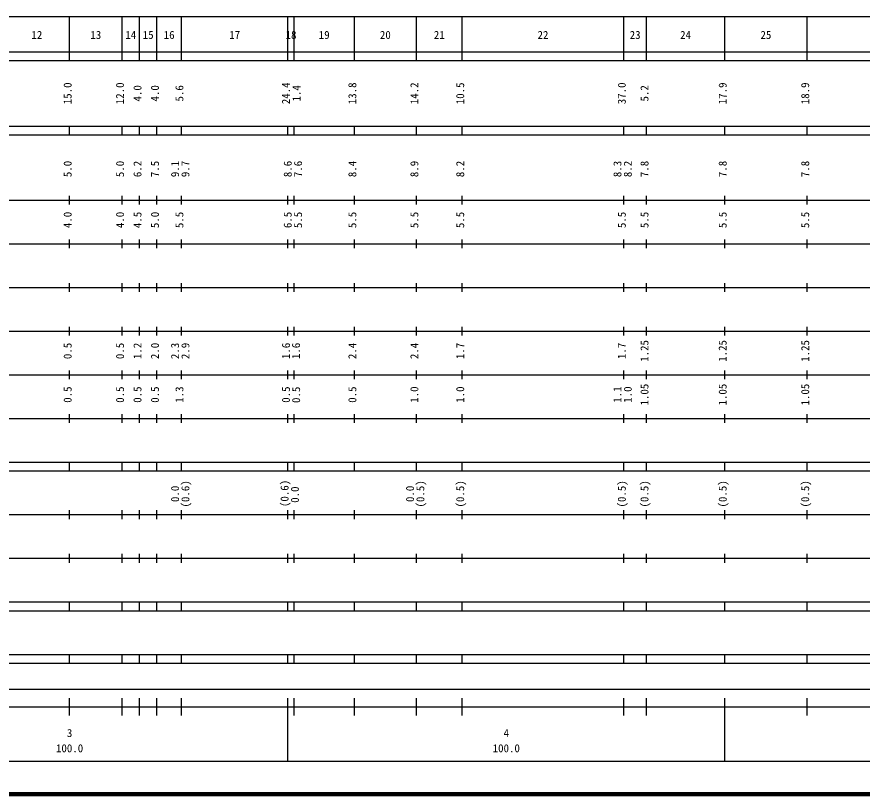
# Model space of a CAD drawing. Units: millimetres, scale not verified. Extents: x 40000 to 680000, y 20000 to 380000.
# Drawn here: x 305928 to 499470, y 20000 to 198000 of the extents above; entities that cross this region are included whole.
import ezdxf
from ezdxf.enums import TextEntityAlignment as Align

# ---------------------------------------------------------------- set-up
doc = ezdxf.new("R2010")
doc.units = ezdxf.units.MM
doc.header["$LTSCALE"] = 1000
doc.layers.add('M-TTL', color=2, linetype='Continuous', lineweight=140)
doc.layers.add('M-TTL-BAND', color=7, linetype='Continuous', lineweight=25)
doc.styles.add('ＭＳ ゴシック', font='')
doc.styles.get('ＭＳ ゴシック').set_extended_font_data('MS Gothic')

msp = doc.modelspace()

# ---------------------------------------------------------------- linework, layer by layer
at = {"layer": 'M-TTL'}
msp.add_line((40000, 20000), (680000, 20000), dxfattribs=at)
at = {"layer": 'M-TTL-BAND'}
for p, q in [((579000, 198000), (68000, 198000)), ((318000, 188000), (318000, 198000)), ((330000, 188000), (330000, 198000)), ((334000, 188000), (334000, 198000)), ((338000, 188000), (338000, 198000)), ((343600, 188000), (343600, 198000)), ((368000, 188000), (368000, 198000)), ((369400, 188000), (369400, 198000)), ((383200, 188000), (383200, 198000)), ((397400, 188000), (397400, 198000)), ((407900, 188000), (407900, 198000)), ((444900, 188000), (444900, 198000)), ((450100, 188000), (450100, 198000)), ((468000, 188000), (468000, 198000)), ((486900, 188000), (486900, 198000)), ((40000, 190000), (579000, 190000)), ((40000, 188000), (579000, 188000)), ((40000, 173000), (579000, 173000)), ((318000, 171000), (318000, 173000)), ((330000, 171000), (330000, 173000)), ((334000, 171000), (334000, 173000)), ((338000, 171000), (338000, 173000)), ((343600, 171000), (343600, 173000)), ((368000, 171000), (368000, 173000)), ((369400, 171000), (369400, 173000)), ((383200, 171000), (383200, 173000)), ((397400, 171000), (397400, 173000)), ((407900, 171000), (407900, 173000)), ((444900, 171000), (444900, 173000)), ((450100, 171000), (450100, 173000)), ((468000, 171000), (468000, 173000)), ((486900, 171000), (486900, 173000)), ((40000, 171000), (579000, 171000)), ((318000, 155000), (318000, 157000)), ((330000, 155000), (330000, 157000)), ((334000, 155000), (334000, 157000)), ((338000, 155000), (338000, 157000)), ((343600, 155000), (343600, 157000)), ((368000, 155000), (368000, 157000)), ((369400, 155000), (369400, 157000)), ((383200, 155000), (383200, 157000)), ((397400, 155000), (397400, 157000)), ((407900, 155000), (407900, 157000)), ((444900, 155000), (444900, 157000)), ((450100, 155000), (450100, 157000)), ((468000, 155000), (468000, 157000)), ((486900, 155000), (486900, 157000)), ((40000, 156000), (579000, 156000)), ((46000, 146000), (579000, 146000)), ((318000, 145000), (318000, 147000)), ((330000, 145000), (330000, 147000)), ((334000, 145000), (334000, 147000)), ((338000, 145000), (338000, 147000)), ((343600, 145000), (343600, 147000)), ((368000, 145000), (368000, 147000)), ((369400, 145000), (369400, 147000)), ((383200, 145000), (383200, 147000)), ((397400, 145000), (397400, 147000)), ((407900, 145000), (407900, 147000)), ((444900, 145000), (444900, 147000)), ((450100, 145000), (450100, 147000)), ((468000, 145000), (468000, 147000)), ((486900, 145000), (486900, 147000)), ((52000, 136000), (579000, 136000)), ((318000, 135000), (318000, 137000)), ((330000, 135000), (330000, 137000)), ((334000, 135000), (334000, 137000)), ((338000, 135000), (338000, 137000)), ((343600, 135000), (343600, 137000)), ((368000, 135000), (368000, 137000)), ((369400, 135000), (369400, 137000)), ((383200, 135000), (383200, 137000)), ((397400, 135000), (397400, 137000)), ((407900, 135000), (407900, 137000)), ((444900, 135000), (444900, 137000)), ((450100, 135000), (450100, 137000)), ((468000, 135000), (468000, 137000)), ((486900, 135000), (486900, 137000)), ((46000, 126000), (579000, 126000)), ((318000, 125000), (318000, 127000)), ((330000, 125000), (330000, 127000)), ((334000, 125000), (334000, 127000)), ((338000, 125000), (338000, 127000)), ((343600, 125000), (343600, 127000)), ((368000, 125000), (368000, 127000)), ((369400, 125000), (369400, 127000)), ((383200, 125000), (383200, 127000)), ((397400, 125000), (397400, 127000)), ((407900, 125000), (407900, 127000)), ((444900, 125000), (444900, 127000)), ((450100, 125000), (450100, 127000)), ((468000, 125000), (468000, 127000)), ((486900, 125000), (486900, 127000)), ((318000, 115000), (318000, 117000)), ((330000, 115000), (330000, 117000)), ((334000, 115000), (334000, 117000)), ((338000, 115000), (338000, 117000)), ((343600, 115000), (343600, 117000)), ((368000, 115000), (368000, 117000)), ((369400, 115000), (369400, 117000)), ((383200, 115000), (383200, 117000)), ((397400, 115000), (397400, 117000)), ((407900, 115000), (407900, 117000)), ((444900, 115000), (444900, 117000)), ((450100, 115000), (450100, 117000)), ((468000, 115000), (468000, 117000)), ((486900, 115000), (486900, 117000)), ((52000, 116000), (579000, 116000)), ((318000, 105000), (318000, 107000)), ((330000, 105000), (330000, 107000)), ((334000, 105000), (334000, 107000)), ((338000, 105000), (338000, 107000)), ((343600, 105000), (343600, 107000)), ((368000, 105000), (368000, 107000)), ((369400, 105000), (369400, 107000)), ((383200, 105000), (383200, 107000)), ((397400, 105000), (397400, 107000)), ((407900, 105000), (407900, 107000)), ((444900, 105000), (444900, 107000)), ((450100, 105000), (450100, 107000)), ((468000, 105000), (468000, 107000)), ((486900, 105000), (486900, 107000)), ((46000, 106000), (579000, 106000)), ((40000, 96000), (579000, 96000)), ((318000, 94000), (318000, 96000)), ((330000, 94000), (330000, 96000)), ((334000, 94000), (334000, 96000)), ((338000, 94000), (338000, 96000)), ((343600, 94000), (343600, 96000)), ((368000, 94000), (368000, 96000)), ((369400, 94000), (369400, 96000)), ((383200, 94000), (383200, 96000)), ((397400, 94000), (397400, 96000)), ((407900, 94000), (407900, 96000)), ((444900, 94000), (444900, 96000)), ((450100, 94000), (450100, 96000)), ((468000, 94000), (468000, 96000)), ((486900, 94000), (486900, 96000)), ((40000, 94000), (579000, 94000)), ((49000, 84000), (579000, 84000)), ((318000, 83000), (318000, 85000)), ((330000, 83000), (330000, 85000)), ((334000, 83000), (334000, 85000)), ((338000, 83000), (338000, 85000)), ((343600, 83000), (343600, 85000)), ((368000, 83000), (368000, 85000)), ((369400, 83000), (369400, 85000)), ((383200, 83000), (383200, 85000)), ((397400, 83000), (397400, 85000)), ((407900, 83000), (407900, 85000)), ((444900, 83000), (444900, 85000)), ((450100, 83000), (450100, 85000)), ((468000, 83000), (468000, 85000)), ((486900, 83000), (486900, 85000)), ((40000, 74000), (579000, 74000)), ((318000, 73000), (318000, 75000)), ((330000, 73000), (330000, 75000)), ((334000, 73000), (334000, 75000)), ((338000, 73000), (338000, 75000)), ((343600, 73000), (343600, 75000)), ((368000, 73000), (368000, 75000)), ((369400, 73000), (369400, 75000)), ((383200, 73000), (383200, 75000)), ((397400, 73000), (397400, 75000)), ((407900, 73000), (407900, 75000)), ((444900, 73000), (444900, 75000)), ((450100, 73000), (450100, 75000)), ((468000, 73000), (468000, 75000)), ((486900, 73000), (486900, 75000)), ((40000, 64000), (579000, 64000)), ((318000, 62000), (318000, 64000)), ((330000, 62000), (330000, 64000)), ((334000, 62000), (334000, 64000)), ((338000, 62000), (338000, 64000)), ((343600, 62000), (343600, 64000)), ((368000, 62000), (368000, 64000)), ((369400, 62000), (369400, 64000)), ((383200, 62000), (383200, 64000)), ((397400, 62000), (397400, 64000)), ((407900, 62000), (407900, 64000)), ((444900, 62000), (444900, 64000)), ((450100, 62000), (450100, 64000)), ((468000, 62000), (468000, 64000)), ((486900, 62000), (486900, 64000)), ((40000, 62000), (579000, 62000)), ((40000, 52000), (579000, 52000)), ((318000, 50000), (318000, 52000)), ((330000, 50000), (330000, 52000)), ((334000, 50000), (334000, 52000)), ((338000, 50000), (338000, 52000)), ((343600, 50000), (343600, 52000)), ((368000, 50000), (368000, 52000)), ((369400, 50000), (369400, 52000)), ((383200, 50000), (383200, 52000)), ((397400, 50000), (397400, 52000)), ((407900, 50000), (407900, 52000)), ((444900, 50000), (444900, 52000)), ((450100, 50000), (450100, 52000)), ((468000, 50000), (468000, 52000)), ((486900, 50000), (486900, 52000)), ((40000, 50000), (579000, 50000)), ((71000, 44000), (565800, 44000)), ((318000, 38000), (318000, 42000)), ((330000, 38000), (330000, 42000)), ((334000, 38000), (334000, 42000)), ((338000, 38000), (338000, 42000)), ((343600, 38000), (343600, 42000)), ((368000, 27500), (368000, 42000)), ((369400, 38000), (369400, 42000)), ((383200, 38000), (383200, 42000)), ((397400, 38000), (397400, 42000)), ((407900, 38000), (407900, 42000)), ((444900, 38000), (444900, 42000)), ((450100, 38000), (450100, 42000)), ((468000, 27500), (468000, 42000)), ((486900, 38000), (486900, 42000)), ((40000, 40000), (579000, 40000)), ((579000, 27500), (68000, 27500))]:
    msp.add_line(p, q, dxfattribs=at)

# ---------------------------------------------------------------- texts
at = {"layer": 'M-TTL-BAND', "style": 'ＭＳ ゴシック'}
for s, p in [('12', (309250, 192405)), ('13', (322750, 192405)), ('14', (330750, 192405)), ('15', (334750, 192405)), ('16', (339550, 192405)), ('17', (354550, 192405)), ('18', (367450, 192405)), ('19', (375050, 192405)), ('20', (389050, 192405)), ('21', (401400, 192405)), ('22', (425150, 192405)), ('23', (446250, 192405)), ('24', (457800, 192405)), ('25', (476200, 192405)), ('3', (317375, 32523)), ('4', (417375, 32523)), ('100.0', (314875, 29033)), ('100.0', (414875, 29033))]:
    msp.add_text(s, height=1833, dxfattribs=at).set_placement(p, align=Align.BOTTOM_LEFT)
for s, p in [('15.0', (319000, 178000)), ('12.0', (331000, 178000)), ('4.0', (335000, 178625)), ('4.0', (339000, 178625)), ('5.6', (344600, 178625)), ('24.4', (369000, 178000)), ('1.4', (371436, 178618)), ('13.8', (384200, 178000)), ('14.2', (398400, 178000)), ('10.5', (408900, 178000)), ('37.0', (445900, 178000)), ('5.2', (451100, 178625)), ('17.9', (469000, 178000)), ('18.9', (487900, 178000)), ('5.0', (319000, 161299)), ('5.0', (331000, 161299)), ('6.2', (335000, 161299)), ('7.5', (339000, 161299)), ('9.1', (343600, 161299)), ('9.7', (345970, 161299)), ('8.6', (369400, 161299)), ('7.6', (371770, 161299)), ('8.4', (384200, 161299)), ('8.9', (398400, 161299)), ('8.2', (408900, 161299)), ('8.3', (444900, 161299)), ('8.2', (447270, 161299)), ('7.8', (451100, 161299)), ('7.8', (469000, 161299)), ('7.8', (487900, 161299)), ('4.0', (319000, 149625)), ('4.0', (331000, 149625)), ('4.5', (335000, 149625)), ('5.0', (339000, 149625)), ('5.5', (344600, 149625)), ('6.5', (369400, 149625)), ('5.5', (371770, 149625)), ('5.5', (384200, 149625)), ('5.5', (398400, 149625)), ('5.5', (408900, 149625)), ('5.5', (445900, 149625)), ('5.5', (451100, 149625)), ('5.5', (469000, 149625)), ('5.5', (487900, 149625)), ('0.5', (319000, 119625)), ('0.5', (331000, 119625)), ('1.2', (335000, 119625)), ('2.0', (339000, 119625)), ('2.3', (343600, 119625)), ('2.9', (345970, 119625)), ('1.6', (369000, 119625)), ('1.6', (371295, 119630)), ('2.4', (384200, 119625)), ('2.4', (398400, 119625)), ('1.7', (408900, 119625)), ('1.7', (445900, 119625)), ('1.25', (451100, 119000)), ('1.25', (469000, 119000)), ('1.25', (487900, 119000)), ('0.5', (319000, 109625)), ('0.5', (331000, 109625)), ('0.5', (335000, 109625)), ('0.5', (339000, 109625)), ('1.3', (344600, 109625)), ('0.5', (369000, 109625)), ('0.5', (371325, 109572)), ('0.5', (384200, 109625)), ('1.0', (398400, 109625)), ('1.0', (408900, 109625)), ('1.1', (444900, 109625)), ('1.0', (447270, 109625)), ('1.05', (451100, 109000)), ('1.05', (469000, 109000)), ('1.05', (487900, 109000)), ('(0.6)', (345970, 85639)), ('(0.6)', (368678, 85742)), ('(0.5)', (399770, 85639)), ('(0.5)', (408900, 85639)), ('(0.5)', (445900, 85639)), ('(0.5)', (451100, 85639)), ('(0.5)', (469000, 85639)), ('(0.5)', (487900, 85639)), ('0.0', (343600, 86889)), ('0.0', (371049, 86715)), ('0.0', (397400, 86889))]:
    msp.add_text(s, height=1833, rotation=90, dxfattribs=at).set_placement(p, align=Align.BOTTOM_LEFT)

doc.saveas('drawing.dxf')
